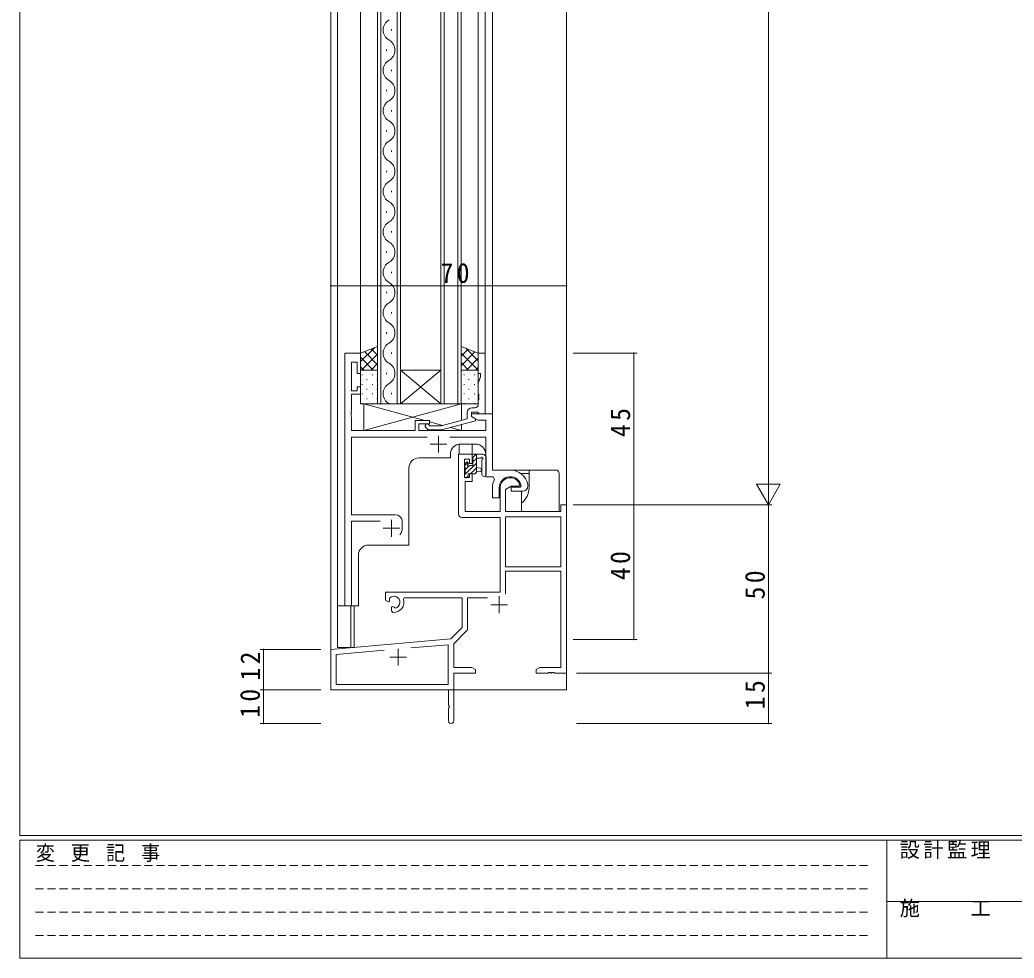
# Model space of a CAD drawing. Units: millimetres, scale not verified. Extents: x -594 to 199, y -420 to 144.
# Drawn here: x -591.2 to -295.8, y -420 to -141.3 of the extents above; entities that cross this region are included whole.
import ezdxf

# ---------------------------------------------------------------- set-up
doc = ezdxf.new("R2010")
doc.units = ezdxf.units.MM
doc.header["$LTSCALE"] = 2
doc.linetypes.add('DASHED1', pattern=[1.8, 1.2, -0.6])
for name, color, linetype, lineweight in [('0-1_YKK_ZWAK', 7, 'Continuous', 9), ('0-3_YKK_12', 2, 'Continuous', 9), ('0-4_YKK_D', 6, 'Continuous', 9), ('0-5_YKK_13', 4, 'Continuous', 9), ('0-6_YKK_11', 7, 'Continuous', 9)]:
    doc.layers.add(name, color=color, linetype=linetype, lineweight=lineweight)
doc.styles.add('ＭＳ ゴシック', font='')
doc.styles.get('ＭＳ ゴシック').set_extended_font_data('MS Gothic')

msp = doc.modelspace()

# ---------------------------------------------------------------- linework, layer by layer
at = {"layer": '0-1_YKK_ZWAK'}
for p, q in [((-591.2, -383.6), (-591.2, 141.4)), ((178.8, -383.6), (-591.2, -383.6)), ((-591.2, -420), (-591.2, -385)), ((141, -385), (-591.2, -385)), ((-333.6, -385), (-333.6, -420)), ((-333.6, -403.199), (-204.8, -403.199)), ((-591.2, -420), (141, -420))]:
    msp.add_line(p, q, dxfattribs=at)
at = {"layer": '0-1_YKK_ZWAK', "linetype": 'DASHED1'}
for p, q in [((-586.601, -392.512), (-338.409, -392.512)), ((-586.601, -399.441), (-338.409, -399.441)), ((-586.601, -406.37), (-338.409, -406.37)), ((-586.601, -413.298), (-338.409, -413.298))]:
    msp.add_line(p, q, dxfattribs=at)
at = {"layer": '0-3_YKK_12'}
for p, q in [((-498.821, 52.146), (-498.821, -340.325)), ((-496.821, -315.325), (-496.821, -8.854)), ((-428.821, -7.857), (-428.821, -340.325)), ((-484.921, -255.325), (-484.921, -23.854)), ((-483.921, -23.854), (-483.921, -255.325)), ((-479.121, -255.325), (-479.121, -23.854)), ((-478.121, -23.854), (-478.121, -255.325)), ((-466.121, -255.325), (-466.121, -23.854)), ((-465.121, -23.854), (-465.121, -255.325)), ((-461.121, -255.325), (-461.121, -23.854)), ((-460.121, -23.854), (-460.121, -255.325)), ((-450.821, -32.854), (-450.821, -274.725)), ((-490.021, -240.825), (-490.021, -38.854)), ((-455.021, -38.854), (-455.021, -240.825)), ((-453.021, -38.854), (-453.021, -240.325)), ((-480.761, -144.525), (-480.761, -144.125)), ((-482.281, -150.525), (-482.281, -150.125)), ((-480.761, -156.525), (-480.761, -156.125)), ((-482.281, -162.525), (-482.281, -162.125)), ((-480.761, -168.525), (-480.761, -168.125)), ((-482.281, -174.525), (-482.281, -174.125)), ((-480.761, -180.525), (-480.761, -180.125)), ((-482.281, -186.525), (-482.281, -186.125)), ((-480.761, -192.525), (-480.761, -192.125)), ((-482.281, -198.525), (-482.281, -198.125)), ((-480.761, -204.525), (-480.761, -204.125)), ((-482.281, -210.525), (-482.281, -210.125)), ((-480.761, -216.525), (-480.761, -216.125)), ((-482.281, -222.525), (-482.281, -222.125)), ((-480.761, -228.525), (-480.761, -228.125)), ((-482.281, -234.525), (-482.281, -234.125)), ((-480.761, -240.525), (-480.761, -240.125)), ((-453.021, -240.325), (-455.021, -240.325)), ((-482.281, -246.525), (-482.281, -246.125)), ((-466.121, -255.325), (-478.121, -245.325)), ((-478.121, -255.325), (-466.121, -245.325)), ((-478.121, -245.325), (-466.121, -245.325)), ((-480.761, -252.525), (-480.761, -252.125)), ((-478.121, -255.325), (-484.921, -255.325)), ((-478.121, -255.325), (-466.121, -255.325)), ((-460.121, -255.325), (-466.121, -255.325)), ((-460.721, -270.325), (-460.721, -267.352)), ((-455.822, -267.325), (-460.322, -267.325)), ((-456.821, -270.325), (-456.821, -267.325)), ((-463.322, -271.425), (-472.621, -271.425)), ((-463.322, -270.325), (-463.322, -271.425)), ((-460.721, -270.325), (-456.821, -270.325)), ((-452.822, -277.025), (-452.822, -270.325)), ((-475.621, -297.325), (-475.621, -274.425)), ((-450.822, -277.025), (-452.822, -277.025)), ((-487.622, -297.325), (-475.621, -297.325)), ((-490.622, -315.325), (-490.622, -300.325)), ((-496.821, -315.325), (-496.821, -327.725)), ((-490.622, -315.325), (-496.821, -315.325)), ((-492.921, -315.325), (-492.921, -327.725)), ((-496.821, -327.725), (-492.921, -327.725)), ((-498.521, -340.325), (-498.821, -340.325)), ((-428.821, -340.325), (-484.321, -340.325))]:
    msp.add_line(p, q, dxfattribs=at)
for centre, radius, start, end in [((-479.844, -144.325), 3.437, 119.20253, 240.79745), ((-483.198, -150.325), 3.437, 299.20253, 60.79745), ((-479.844, -156.325), 3.437, 119.20253, 240.79745), ((-483.198, -162.325), 3.437, 299.20253, 60.79745), ((-479.844, -168.325), 3.437, 119.20253, 240.79745), ((-483.198, -174.325), 3.437, 299.20253, 60.79745), ((-479.844, -180.325), 3.437, 119.20253, 240.79745), ((-483.198, -186.325), 3.437, 299.20253, 60.79745), ((-479.844, -192.325), 3.437, 119.20253, 240.79745), ((-483.198, -198.325), 3.437, 299.20253, 60.79745), ((-479.844, -204.325), 3.437, 119.20253, 240.79745), ((-483.198, -210.325), 3.437, 299.20253, 60.79745), ((-479.844, -216.325), 3.437, 119.20253, 240.79745), ((-483.198, -222.325), 3.437, 299.20253, 60.79745), ((-479.844, -228.325), 3.437, 119.20253, 240.79745), ((-483.198, -234.325), 3.437, 299.20253, 60.79745), ((-479.844, -240.325), 3.437, 119.20253, 240.79745), ((-483.198, -246.325), 3.437, 299.20253, 60.79745), ((-479.844, -252.325), 3.437, 119.20253, 240.79745), ((-460.322, -270.325), 3, 90, 180), ((-455.822, -270.325), 3, 359.99983, 90), ((-472.621, -274.425), 3, 90, 180), ((-487.622, -300.325), 3, 90, 180)]:
    msp.add_arc(centre, radius, start, end, dxfattribs=at)
at = {"layer": '0-4_YKK_D'}
for p, q in [((-368.821, 15.146), (-368.821, -278.325)), ((-498.821, -238.325), (-498.821, -219.325)), ((-428.821, -220.325), (-498.821, -220.325)), ((-428.821, -238.325), (-428.821, -219.325)), ((-426.821, -240.325), (-407.821, -240.325)), ((-408.821, -285.325), (-408.821, -240.325)), ((-368.821, -285.325), (-368.821, -273.201)), ((-368.821, -285.325), (-372.321, -279.263)), ((-365.321, -279.263), (-372.321, -279.263)), ((-368.821, -285.325), (-365.321, -279.263)), ((-426.821, -285.325), (-407.821, -285.325)), ((-426.821, -285.325), (-407.821, -285.325)), ((-425.821, -285.325), (-367.821, -285.325)), ((-425.821, -285.325), (-367.821, -285.325)), ((-408.821, -285.325), (-408.821, -325.325)), ((-368.821, -285.325), (-368.821, -335.321)), ((-426.821, -325.325), (-407.821, -325.325)), ((-501.821, -328.321), (-519.821, -328.321)), ((-518.821, -340.321), (-518.821, -328.321)), ((-425.821, -335.321), (-367.821, -335.321)), ((-425.821, -335.321), (-367.821, -335.321)), ((-368.821, -335.321), (-368.821, -350.321)), ((-501.821, -340.321), (-519.821, -340.321)), ((-501.821, -340.321), (-519.821, -340.321)), ((-518.821, -340.321), (-518.821, -350.321)), ((-501.821, -350.321), (-519.821, -350.321)), ((-425.821, -350.321), (-367.821, -350.321))]:
    msp.add_line(p, q, dxfattribs=at)
for centre, start, end in [((-498.821, -220.325), 0, 180), ((-498.821, -220.325), 180, 0), ((-428.821, -220.325), 0, 180), ((-428.821, -220.325), 180, 0), ((-408.821, -240.325), 90, 270), ((-408.821, -240.325), 270, 90), ((-408.821, -285.325), 90, 270), ((-408.821, -285.325), 90, 270), ((-408.821, -285.325), 270, 90), ((-408.821, -285.325), 270, 90), ((-408.821, -325.325), 90, 270), ((-408.821, -325.325), 270, 90), ((-518.821, -328.321), 90, 270), ((-518.821, -328.321), 270, 90), ((-368.821, -335.321), 90, 270), ((-368.821, -335.321), 90, 270), ((-368.821, -335.321), 270, 90), ((-368.821, -335.321), 270, 90), ((-518.821, -340.321), 90, 270), ((-518.821, -340.321), 90, 270), ((-518.821, -340.321), 270, 90), ((-518.821, -340.321), 270, 90), ((-518.821, -350.321), 90, 270), ((-518.821, -350.321), 270, 90), ((-368.821, -350.321), 90, 270), ((-368.821, -350.321), 270, 90)]:
    msp.add_arc(centre, 0.106, start, end, dxfattribs=at)
at = {"layer": '0-5_YKK_13'}
for p, q in [((-485.886, -238.704), (-490.021, -242.839)), ((-486.812, -239.067), (-484.921, -240.958)), ((-460.071, -238.345), (-460.121, -238.394)), ((-458.04, -239.141), (-460.121, -241.223)), ((-458.72, -238.875), (-455.021, -242.574)), ((-490.021, -241.515), (-486.211, -245.325)), ((-484.921, -240.567), (-489.679, -245.325)), ((-488.844, -239.864), (-484.921, -243.786)), ((-456.008, -239.938), (-460.121, -244.051)), ((-460.121, -240.302), (-455.098, -245.325)), ((-455.021, -241.78), (-458.567, -245.325)), ((-490.021, -244.343), (-489.039, -245.325)), ((-484.921, -243.395), (-486.851, -245.325)), ((-460.121, -243.131), (-457.927, -245.325)), ((-455.021, -244.608), (-455.738, -245.325)), ((-489.601, -246.761), (-489.401, -246.761)), ((-488.186, -245.346), (-487.986, -245.346)), ((-486.571, -246.761), (-486.371, -246.761)), ((-485.156, -245.346), (-484.956, -245.346)), ((-459.301, -246.761), (-459.101, -246.761)), ((-457.886, -245.346), (-457.686, -245.346)), ((-456.271, -246.761), (-456.071, -246.761)), ((-489.601, -249.591), (-489.401, -249.591)), ((-488.186, -248.176), (-487.986, -248.176)), ((-488.186, -251.006), (-487.986, -251.006)), ((-486.571, -249.591), (-486.371, -249.591)), ((-485.156, -248.176), (-484.956, -248.176)), ((-485.156, -251.006), (-484.956, -251.006)), ((-459.301, -249.591), (-459.101, -249.591)), ((-457.886, -248.176), (-457.686, -248.176)), ((-457.886, -251.006), (-457.686, -251.006)), ((-456.271, -249.591), (-456.071, -249.591)), ((-489.601, -252.421), (-489.401, -252.421)), ((-488.186, -253.836), (-487.986, -253.836)), ((-486.571, -252.421), (-486.371, -252.421)), ((-485.156, -253.836), (-484.956, -253.836)), ((-459.301, -252.421), (-459.101, -252.421)), ((-457.886, -253.836), (-457.686, -253.836)), ((-456.271, -252.421), (-456.071, -252.421)), ((-489.601, -255.251), (-489.401, -255.251)), ((-489.021, -263.325), (-460.021, -255.325)), ((-470.896, -260.325), (-489.021, -255.325)), ((-486.571, -255.251), (-486.371, -255.251)), ((-459.301, -255.251), (-459.101, -255.251)), ((-456.271, -255.251), (-456.071, -255.251)), ((-465.582, -261.791), (-469.521, -260.705)), ((-460.021, -263.325), (-463.298, -262.421)), ((-456.791, -271.225), (-456.791, -270.625)), ((-456.694, -271.397), (-455.622, -270.325)), ((-456.591, -272.642), (-455.591, -271.642)), ((-456.491, -270.325), (-453.528, -270.325)), ((-455.591, -270.325), (-455.591, -275.625)), ((-454.411, -271.525), (-455.591, -271.525)), ((-452.789, -270.94), (-453.141, -270.509)), ((-452.721, -271.13), (-452.721, -276.309)), ((-459.091, -273.795), (-458.047, -272.751)), ((-459.091, -274.025), (-459.091, -273.425)), ((-459.003, -273.213), (-458.503, -272.713)), ((-458.891, -276.289), (-455.591, -272.989)), ((-458.891, -274.942), (-457.912, -273.962)), ((-458.891, -276.325), (-458.891, -274.225)), ((-457.991, -272.925), (-457.991, -273.264)), ((-457.381, -276.125), (-455.591, -274.336)), ((-455.591, -274.325), (-454.447, -274.427)), ((-453.921, -272.061), (-453.921, -276.309)), ((-459.091, -277.025), (-459.091, -276.525)), ((-459.087, -276.484), (-458.932, -276.329)), ((-458.291, -277.325), (-458.791, -277.325)), ((-458.581, -277.325), (-457.991, -276.736)), ((-456.03, -276.121), (-455.595, -275.686)), ((-455.591, -275.525), (-454.447, -275.423)), ((-445.521, -275.025), (-439.921, -275.025)), ((-442.423, -276.025), (-439.921, -276.025)), ((-439.921, -275.025), (-439.921, -276.025)), ((-432.021, -275.025), (-439.921, -275.025)), ((-439.921, -276.025), (-439.921, -280.325)), ((-442.221, -281.325), (-442.221, -284.85)), ((-442.221, -284.85), (-442.221, -287.325)), ((-442.221, -287.325), (-432.021, -287.325)), ((-491.921, -315.325), (-491.921, -327.725)), ((-492.921, -327.725), (-491.921, -327.725))]:
    msp.add_line(p, q, dxfattribs=at)
for points in [[(-484.921, -245.325), (-484.921, -238.325), (-490.021, -240.325), (-490.021, -245.325)], [(-460.121, -245.325), (-460.121, -238.325), (-455.021, -240.325), (-455.021, -245.325)], [(-490.021, -245.325), (-484.921, -245.325), (-484.921, -255.325), (-490.021, -255.325)], [(-455.021, -245.325), (-460.121, -245.325), (-460.121, -255.325), (-455.021, -255.325)]]:
    msp.add_lwpolyline(points, close=True, dxfattribs=at)
for points in [[(-474.021, -263.325), (-489.021, -263.325), (-489.021, -255.325), (-460.021, -255.325), (-460.021, -260.301)], [(-460.021, -261.543), (-460.021, -263.325), (-472.421, -263.325)], [(-457.53, -273.725), (-456.591, -273.725), (-456.591, -271.425)], [(-456.091, -276.125), (-457.991, -276.125), (-457.991, -277.025)], [(-432.021, -287.325), (-431.021, -287.325), (-431.021, -276.025)]]:
    msp.add_lwpolyline(points, dxfattribs=at)
for centre, radius, start, end in [((-456.491, -270.625), 0.3, 90, 180), ((-456.591, -271.225), 0.2, 180, 270), ((-454.411, -271.225), 0.3, 270, 330), ((-453.891, -271.525), 0.3, 296.74368, 150), ((-453.528, -270.825), 0.5, 39.23453, 90), ((-453.021, -271.13), 0.3, 0, 39.23453), ((-458.791, -273.425), 0.3, 135, 180), ((-458.891, -274.025), 0.2, 180, 270), ((-458.291, -272.925), 0.3, 0, 135), ((-457.991, -273.725), 0.25, 123.05573, 326.94426), ((-458.291, -273.264), 0.3, 303.05573, 0), ((-457.53, -274.025), 0.3, 90, 146.94426), ((-454.491, -274.925), 0.5, 275.09206, 84.90793), ((-453.621, -272.061), 0.3, 116.74368, 180), ((-458.891, -276.525), 0.2, 90, 180), ((-458.791, -277.025), 0.3, 180, 270), ((-458.291, -277.025), 0.3, 270, 0), ((-456.091, -275.625), 0.5, 270, 0), ((-453.321, -276.309), 0.6, 180, 0), ((-432.021, -276.025), 1, 0, 90), ((-445.521, -280.325), 5.6, 306.10632, 0)]:
    msp.add_arc(centre, radius, start, end, dxfattribs=at)
at = {"layer": '0-6_YKK_11'}
for p, q in [((-456.021, -256.525), (-456.821, -256.525)), ((-466.821, -264.825), (-466.821, -269.825)), ((-469.321, -267.325), (-464.321, -267.325)), ((-460.921, -270.321), (-456.821, -270.321)), ((-460.921, -288.121), (-460.921, -270.321)), ((-456.821, -270.321), (-456.821, -273.121)), ((-457.621, -271.821), (-459.091, -271.821)), ((-459.091, -271.821), (-459.091, -277.221)), ((-457.621, -273.121), (-457.621, -271.821)), ((-456.821, -273.121), (-457.621, -273.121)), ((-458.921, -278.421), (-458.921, -287.321)), ((-445.221, -279.821), (-446.891, -280.785)), ((-446.891, -280.785), (-446.891, -287.321)), ((-428.821, -285.321), (-428.821, -335.321)), ((-448.521, -289.121), (-459.921, -289.121)), ((-448.521, -311.321), (-448.521, -289.121)), ((-446.891, -287.321), (-430.451, -287.321)), ((-446.891, -288.951), (-446.891, -303.821)), ((-430.451, -288.951), (-446.891, -288.951)), ((-430.451, -288.951), (-446.891, -288.951)), ((-430.451, -303.821), (-430.451, -288.951)), ((-483.321, -292.325), (-478.321, -292.325)), ((-480.821, -289.825), (-480.821, -294.825)), ((-477.621, -292.325), (-477.621, -290.325)), ((-446.891, -303.821), (-430.451, -303.821)), ((-430.451, -305.021), (-446.891, -305.021)), ((-446.891, -305.021), (-446.891, -311.897)), ((-430.451, -333.691), (-430.451, -305.021)), ((-482.621, -313.686), (-482.621, -311.321)), ((-482.621, -311.321), (-448.521, -311.321)), ((-481.386, -313.04), (-481.348, -313.498)), ((-477, -312.951), (-477.283, -313.348)), ((-459.821, -312.951), (-477, -312.951)), ((-459.821, -321.821), (-459.821, -312.951)), ((-458.191, -312.951), (-458.191, -322.082)), ((-452.279, -312.951), (-458.191, -312.951)), ((-448.821, -312.521), (-448.821, -317.521)), ((-481.721, -314.205), (-482.621, -313.686)), ((-451.321, -315.021), (-446.321, -315.021)), ((-463.205, -325.205), (-459.821, -321.821)), ((-458.484, -322.789), (-462.321, -326.626)), ((-498.821, -328.321), (-463.205, -325.205)), ((-463.951, -326.906), (-475.088, -327.881)), ((-463.951, -338.691), (-463.951, -326.906)), ((-462.321, -326.626), (-462.321, -333.691)), ((-498.821, -340.321), (-498.821, -328.321)), ((-482.974, -328.57), (-497.191, -329.814)), ((-482.974, -328.57), (-497.191, -329.814)), ((-497.191, -329.814), (-497.191, -338.691)), ((-481.321, -330.621), (-476.321, -330.621)), ((-478.821, -328.121), (-478.821, -333.121)), ((-462.321, -333.691), (-456.912, -333.691)), ((-456.912, -333.691), (-455.821, -334.321)), ((-436.73, -333.691), (-430.451, -333.691)), ((-455.821, -335.321), (-462.321, -335.321)), ((-462.321, -335.321), (-462.321, -349.571)), ((-455.821, -334.321), (-455.821, -335.321)), ((-434.279, -335.321), (-437.821, -335.321)), ((-433.096, -335.201), (-433.279, -335.321)), ((-497.191, -338.691), (-463.951, -338.691)), ((-463.821, -340.321), (-498.821, -340.321)), ((-463.821, -344.862), (-463.821, -340.321))]:
    msp.add_line(p, q, dxfattribs=at)
for points in [[(-445.521, -275.025), (-450.821, -275.025), (-450.821, -258.325), (-457.021, -258.325), (-457.021, -259.125), (-455.064, -260.255), (-452.751, -260.255), (-452.751, -263.325), (-472.721, -263.325), (-472.721, -261.325), (-469.521, -261.325), (-469.521, -260.325), (-473.721, -260.325), (-473.721, -263.325), (-492.691, -263.325), (-492.691, -259.283), (-492.811, -259.1), (-492.811, -258.55), (-492.691, -258.367), (-492.691, -258.283), (-492.811, -258.1), (-492.811, -257.55), (-492.691, -257.367), (-492.691, -252.525), (-490.021, -252.525), (-490.021, -250.325), (-491.021, -250.325), (-491.021, -251.525), (-492.691, -251.525), (-492.691, -243.025), (-491.021, -243.025), (-491.021, -246.325), (-490.021, -246.325), (-490.021, -240.325), (-494.621, -240.325), (-494.621, -315.325), (-492.691, -315.325), (-492.691, -290.255), (-484.172, -290.255)], [(-453.021, -258.325), (-453.021, -240.325), (-455.021, -240.325), (-455.021, -246.325), (-454.321, -246.325), (-454.321, -247.325), (-455.021, -249.248), (-455.021, -252.367), (-454.901, -252.55), (-454.901, -253.1), (-455.021, -253.283), (-455.021, -253.367), (-454.901, -253.55), (-454.901, -254.1), (-455.021, -254.283), (-455.021, -255.525)], [(-470.645, -262.349), (-469.87, -263.125), (-465.925, -263.125), (-455.821, -260.418), (-455.821, -259.818), (-457.021, -259.125), (-457.021, -257.825), (-455.221, -257.825), (-455.021, -258.025), (-454.721, -258.325), (-453.021, -258.325)], [(-458.321, -258.025), (-458.321, -259.846), (-466.083, -261.925), (-469.373, -261.925), (-469.797, -261.501)], [(-479.621, -288.325), (-492.691, -288.325), (-492.691, -265.255), (-470.172, -265.255)], [(-463.471, -265.255), (-452.751, -265.255), (-452.751, -277.025), (-450.601, -277.025), (-450.163, -277.767)], [(-459.091, -277.221), (-457.621, -277.221), (-457.621, -276.121), (-456.821, -276.121), (-456.821, -278.421), (-458.921, -278.421)], [(-458.921, -287.321), (-448.521, -287.321), (-448.521, -280.321)], [(-450.821, -280.325), (-450.821, -283.325), (-448.821, -283.325), (-448.821, -280.325)], [(-442.656, -279.432), (-442.942, -279.821), (-445.221, -279.821)], [(-442.267, -279.775), (-442.563, -280.125), (-445.221, -280.125), (-445.221, -281.325), (-441.821, -281.325)], [(-440.321, -279.825), (-440.321, -279.33), (-440.327, -279.271)], [(-430.451, -287.321), (-430.451, -285.321), (-428.821, -285.321)], [(-481.348, -313.498), (-481.371, -314.003), (-481.721, -314.205)], [(-480.361, -317.311), (-480.821, -316.813), (-480.821, -315.764), (-480.471, -315.562), (-480.022, -315.794), (-479.644, -316.056)], [(-437.821, -335.321), (-437.821, -334.321), (-436.73, -333.691)], [(-433.279, -335.321), (-433.363, -335.321), (-433.546, -335.201), (-434.096, -335.201), (-434.279, -335.321)], [(-428.821, -335.321), (-432.363, -335.321), (-432.546, -335.201), (-433.096, -335.201)], [(-463.821, -349.571), (-463.821, -345.779), (-463.701, -345.596), (-463.701, -345.046), (-463.821, -344.862)]]:
    msp.add_lwpolyline(points, dxfattribs=at)
for centre, radius, start, end in [((-456.821, -258.025), 1.5, 90, 179.99998), ((-456.021, -255.525), 1, 270, 359.99998), ((-470.221, -261.925), 0.6, 44.99998, 225), ((-445.521, -280.325), 3.3, 9.59402, 179.99998), ((-445.521, -280.321), 3, 17.23529, 179.99998), ((-445.521, -280.325), 5.3, 11.47835, 89.99998), ((-445.521, -280.325), 5.3, 151.13426, 179.99998), ((-441.821, -279.825), 1.5, 270, 359.99998), ((-479.621, -290.325), 2, 0, 89.99998), ((-459.921, -288.121), 1, 180, 269.99998), ((-480.821, -292.325), 3.2, 321.63347, 359.99998), ((-480.121, -314.321), 1.8, 285.36687, 134.63312), ((-480.121, -314.321), 3, 265.41142, 18.91969), ((-459.191, -322.082), 1, 314.99998, 359.99998), ((-463.071, -349.571), 0.75, 179.99998, 0)]:
    msp.add_arc(centre, radius, start, end, dxfattribs=at)

# ---------------------------------------------------------------- texts
at = {"layer": '0-1_YKK_ZWAK', "char_height": 4.399, "attachment_point": 7, "style": 'ＭＳ ゴシック'}
for s, insert in [('\\T1.22;\\W0.95;変\\~更\\~記\\~事', (-586.486, -391.447)), ('\\T1.17;設計監理', (-329.831, -390.533)), ('\\T1.17;施\u3000\u3000工', (-329.831, -407.854))]:
    msp.add_mtext(s, dxfattribs=dict(at, insert=insert))
at = {"layer": '0-4_YKK_D', "color": 7, "insert": (-466.221, -219.525), "char_height": 5.865, "attachment_point": 7, "style": 'ＭＳ ゴシック'}
msp.add_mtext('\\T1.27;\\W0.95;70', dxfattribs=at)
at = {"layer": '0-4_YKK_D', "color": 7, "char_height": 5.865, "attachment_point": 7, "rotation": 90, "style": 'ＭＳ ゴシック'}
for s, insert in [('\\T1.27;\\W0.95;45', (-409.821, -265.225)), ('\\T1.27;\\W0.95;40', (-409.821, -307.725)), ('\\T1.27;\\W0.95;50', (-369.821, -313.454)), ('\\T1.27;\\W0.95;12', (-519.821, -337.574)), ('\\T1.27;\\W0.95;15', (-369.821, -346.061)), ('\\T1.27;\\W0.95;10', (-519.821, -348.622))]:
    msp.add_mtext(s, dxfattribs=dict(at, insert=insert))

doc.saveas('drawing.dxf')
